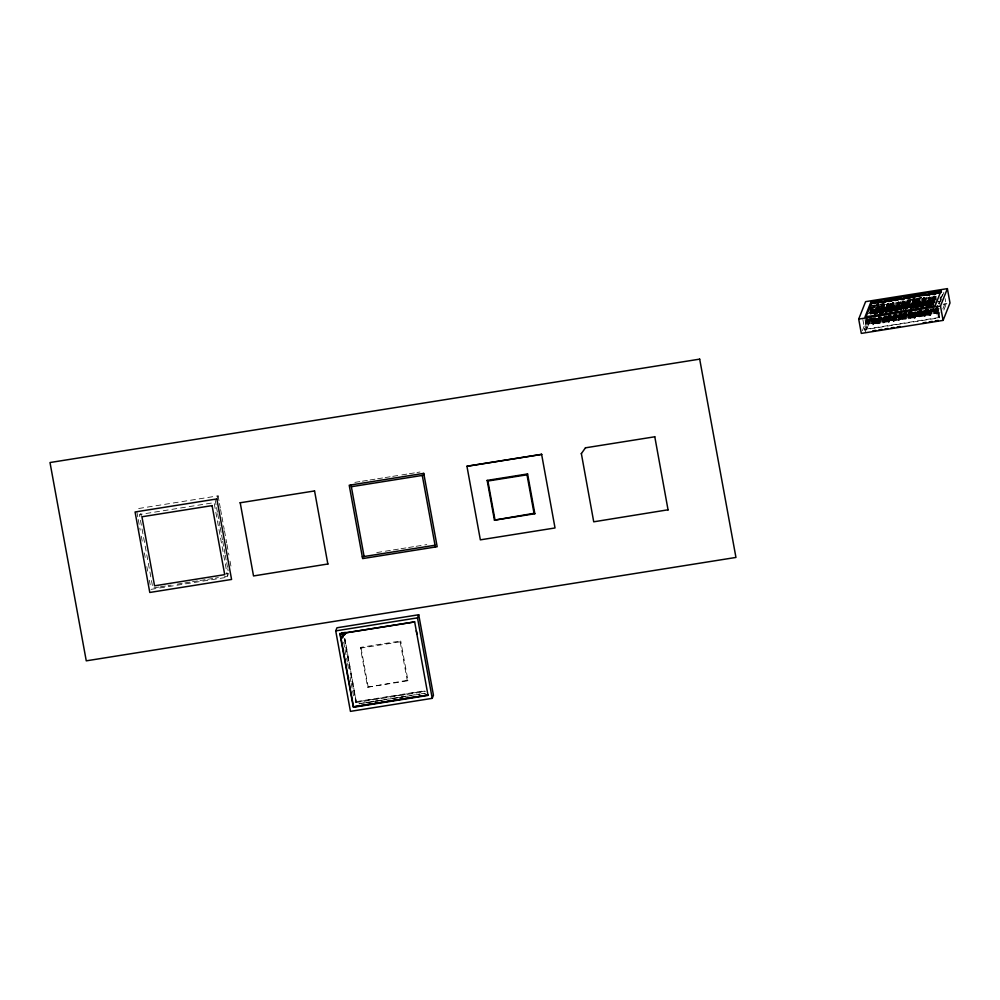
<?xml version="1.0" encoding="UTF-8"?>
<svg xmlns="http://www.w3.org/2000/svg" width="1000" height="1000" viewBox="0 0 1000 1000"><rect width="100%" height="100%" fill="white"/><g stroke="black" fill="none" stroke-linecap="round" stroke-linejoin="round"><path stroke-width="0.75" stroke-dasharray="5 3.75" d="M216.85 498.95L218.088 495.85L136.3 508.875M224.475 576.625L227.525 576.138L228.612 573.413L227.763 568.825M424.913 691.062L356.287 701.988L344.938 638.713M862.375 330.725L866.625 319.988M869.262 318.387L864.8 329.675L939.35 317.812L937.537 305.887M877.288 313.288L876.475 306.025L877.638 312.387L871.175 313.412L877.725 312.175L876.912 304.925L878.075 311.288L871.612 312.312L870.763 307.013M871.612 312.312L878.15 311.075L876.988 304.713M865.163 332.088L870.325 319.05M872.2 315.287L866.612 329.387L864.862 319.837M873.5 313.538L873.85 312.638M874.287 311.537L874.45 315.887M874.725 310.438L874.887 314.788M875.163 309.337L875.325 313.675L876.287 313.525L876.137 309.175M875.6 308.225L876.413 315.487M874.463 313.387L874.825 312.488M875.263 311.388L875.5 315.525M875.7 310.275L875.938 314.425M876.575 308.075L876.787 312.087M877.013 306.975L877.225 310.988M877.438 305.875L877.975 312.25M877.875 304.762L878.688 312.262M872.7 320.3L873.675 320.15M873.138 319.2L874.163 318.712L874.762 322.188M876.688 310.038L877.663 309.887M878.1 308.775L877.125 308.938M877.562 307.838L878.538 307.675M939.35 308.762L876.075 318.888L873.7 324.637L872.725 324.8L874.9 319.3M877.613 312.438L878.7 309.7L877.775 304.613M931.038 313.288L930.95 314.925L874.05 323.988L873.875 323.025L874.15 322.337L938.037 312.075L937.188 306.775M874.488 322.875L874.587 321.238L938.475 310.975L937.625 305.675M874.925 321.775L875.025 320.138L938.913 309.875M932.35 309.975L932.25 311.625L875.362 320.675L875.188 319.725L875.462 319.025L932.35 309.975L932.525 310.925M878.587 312.288L879.675 309.55L878.737 304.45M878.675 312.712L879.025 311.812L880.188 318.188M879.638 312.562L880 311.663M880.438 310.562L880.675 314.7M880.863 309.462L881.112 313.6M881.3 308.35L881.462 312.7M881.737 307.25L881.975 311.388M882.175 306.15L882.712 312.538M882.613 305.05L883.425 312.55M883.05 303.938L883.863 311.438L878.075 312.413M880.987 311.425L880.337 308.512L880.575 312.65M881.862 309.212L882.825 309.062M882.3 308.113L883.288 308.087L882.325 308.238M882.738 307.013L883.725 306.988L882.763 307.137M877.875 319.475L878.438 322.587M881.587 316.95L878.863 323.812L877.9 323.975L880.612 317.113M881.162 315.738L883.875 308.875L882.938 303.788M879.325 321.512L879.225 323.162M879.762 320.412L879.663 322.062M880.2 319.312L880.1 320.95M880.638 318.212L880.537 319.85M882.975 312.275L883.25 311.588M883.688 310.487L883.587 312.125M882.125 315.587L884.837 308.725L883.913 303.625M884.275 310.788L884.638 309.887L885.225 313.137M885.6 309.738L886.137 317.925M886.038 308.637L886.275 312.775M886.475 307.538L886.712 311.675M886.912 306.425L887.125 310.438M887.35 305.325L887.875 311.712M887.788 304.225L888.6 311.725M883.1 318.312L883.612 321.775M886.162 310.6L885.512 307.688L885.75 311.825M886.6 309.5L885.95 306.588L886.75 313.837M887.475 307.288L888.438 307.137L887.387 307.5M887.9 306.188L888.875 306.038L887.825 306.388M888 308.238L886.95 308.6M886.75 316.137L884.038 323L883.062 323.15L885.238 317.663M889.05 308.05L887.962 310.8L886.812 304.375L887.625 311.637M884.5 320.688L884.4 322.337L883.425 315.25M884.938 319.587L884.837 321.238L884.513 317.062M885.362 318.488L885.275 320.125L884.95 315.963M885.8 317.387L885.713 319.025L885.387 314.85M888.15 311.45L888.425 310.763M888.863 309.662L889.963 313.412M888.925 310.637L890.013 307.9L889.312 304.075M891.75 316L886.575 316.825L886.85 316.137M889.987 310.912L890.337 310.012M890.425 309.812L890.775 308.913L891.175 311.075M890.863 308.712L891.213 307.812L891.612 309.975M891.3 307.6L891.65 306.712L892.3 309.625M891.725 306.5L892.087 305.6L892.738 308.512M892.163 305.4L892.525 304.5L893.487 309.788M892.6 304.3L892.962 303.4L894.212 309.8M893.4 302.3L894.2 309.55L898.413 308.888L897.237 302.525M888.275 317.5L888.787 320.95M890.812 311.087L890.675 306.863L891.45 311.95M891.25 309.975L891.112 305.763L891.888 310.85M892.2 307.562L893.175 307.413M892.638 306.462L893.637 306.438M893.075 305.363L894.05 305.212M892.663 306.588L893.612 306.312M893.1 305.487L894.075 305.338M915.075 312.438L891.587 316.175L889.212 322.175L888.238 322.325L890.413 316.837M893.125 309.975L894.212 307.225M889.663 319.875L889.562 321.512M890.1 318.762L890 320.412M890.263 318.35L890.537 317.663M890.7 317.25L890.975 316.562M893.763 309.525L894.038 308.837M894.1 309.825L895.188 307.075L894.262 301.988M894.188 310.25L894.538 309.35L895.888 317.562M895.163 310.087L895.512 309.2M895.588 308.988L895.95 308.087L896.338 310.25M896.025 307.887L896.388 306.988L896.975 310.238M896.462 306.788L896.825 305.887L897.5 308.925M896.9 305.675L897.262 304.788L898.225 310.062M897.337 304.575L897.7 303.675L898.662 308.962M897.775 303.475L898.125 302.575L899.3 308.938M893.825 315.9L905.975 313.738M897.812 305.637L898.787 305.487M898.25 304.538L899.237 304.513L898.162 304.75M897.3 306.95L898.35 306.588M897.1 314.488L894.388 321.35L893.413 321.5L896.125 314.637M896.675 313.263L899.388 306.4M894.837 319.05L894.737 320.688M895.275 317.95L895.175 319.587M895.713 316.837L895.612 318.488M896.15 315.738L896.05 317.387M898.5 309.812L898.775 309.125M898.938 308.712L899.2 308.012M899.275 309L900.362 306.25L899.425 301.163M899.8 308.312L900.15 307.425M900.588 306.325L900.738 310.663M901.025 305.212L901.175 309.562M901.462 304.113L902.275 311.375M901.9 303.012L902.7 310.275M902.337 301.913L903.138 309.163M901.125 307.262L901.663 315.45L901.762 313.812M902.987 304.825L903.95 304.662M903.425 303.712L904.388 303.562M899.525 316.025L899.912 319.862L900.013 318.225M902.65 307.975L901.988 305.062L902.237 309.2M903.512 305.763L902.463 306.125M901.925 313.4L899.55 320.525L898.587 320.675L900.763 315.188M904.562 305.587L903.475 308.325L902.775 300.8L903.938 307.162M900.45 317.125L900.35 318.762L900.025 314.587M900.888 316.012L900.788 317.663L900.462 313.488M901.325 314.913L901.225 316.562L900.9 312.387M903.662 308.988L903.938 308.3M904.375 307.2L904.275 308.837L909.45 308.012M904.45 308.175L905.537 305.425L904.837 301.613M904.275 308.837L904.887 307.7M905.325 306.6L905.475 310.95M905.763 305.5L905.913 309.85M906.2 304.387L906.413 308.412M906.637 303.288L907.438 310.55M907.062 302.188L907.875 309.45M907.5 301.087L908.312 308.35M907.938 299.988L908.675 307.45L909.737 304.762M905.5 308.45L905.85 307.55M907.725 305.1L908.612 305.15M903.737 315.363L904.3 318.475M904.175 314.25L904.737 317.375M904.675 315.075L905.362 318.35L904.112 311.962M905.113 313.975L905.8 317.25L905.138 314.1M903.388 301.55L904.112 309.012L907.375 308.25M907.4 308.375L907.163 304.237L907.812 307.15M909.488 302.95L908.538 303.225L909.587 302.863M907.1 313.7L904.725 319.7L903.763 319.85L905.925 314.363M905.188 317.4L905.088 319.05M905.625 316.3L905.525 317.938M906.062 315.2L905.962 316.837M906.488 314.088L906.4 315.738M909.275 307.062L909.55 306.375M909.087 307.113L908.125 301.825L908.475 300.925L909.638 307.288L910.7 304.6L909.775 299.513M909.7 307.775L910.062 306.875M910.5 305.775L911.225 313.238M910.925 304.675L911.087 309.025M911.363 303.575L911.525 307.913M911.8 302.462L912.613 309.725M912.237 301.363L913.05 308.625M912.675 300.262L913.4 307.725M913.112 299.163L913.838 306.625M910.675 307.625L911.025 306.725M911.462 305.625L911.7 309.762M911.9 304.525L912.138 308.663M912.337 303.412L912.5 307.762M912.775 302.312L912.987 306.325M913.213 301.212L913.737 307.6M913.65 300.113L914.463 307.6M914.087 299L914.625 307.188L914.725 305.55M908.9 314.538L909.475 317.65M909.338 313.438L909.912 316.55M914.3 303.012L913.325 303.175M914.737 301.913L913.763 302.075M910.312 313.275L910.688 317.113L910.788 315.475M913.863 304.125L912.812 304.488M912.613 312.013L909.9 318.875L908.925 319.037L911.65 312.175M912.188 310.8L914.9 303.938L913.975 298.85M910.35 316.575L910.263 318.225L909.562 312.013M911.225 314.375L911.125 316.012L910.8 311.837M911.663 313.263L911.562 314.913L911.237 310.738M914.013 307.337L914.287 306.65M913.162 310.65L915.875 303.788L914.95 298.688M915.225 306.05L915.962 313.525M915.413 307.9L915.763 307M916.2 305.9L916.737 314.088L916.838 312.45M916.637 304.8L916.875 308.938M917.075 303.7L917.312 307.838M917.513 302.587L917.75 306.737M917.95 301.488L918.162 305.5M918.388 300.387L918.913 306.775M918.825 299.288L919.55 306.75M914.075 313.712L914.65 316.825M914.513 312.613L915.088 315.725M917.188 305.663L916.538 302.75L916.775 306.887M917.625 304.55L916.975 301.65L917.788 308.9M918.5 302.35L919.475 302.2M918.938 301.25L919.912 301.087M919.038 303.3L917.987 303.663M921.488 311.262L917.613 311.887L917.887 311.188L915.075 318.05L914.1 318.212L916.275 312.725M915.525 315.75L915.425 317.4L914.45 310.312M915.962 314.65L915.863 316.3L915.537 312.125M916.4 313.55L916.3 315.188L915.975 311.012M919.188 306.512L919.463 305.825M919.9 304.725L921 308.475M919.963 305.7L921.05 302.962L920.113 297.863M917.45 312.3L917.175 312.987L917 312.038L932.788 308.875L932.962 309.825M921.012 305.975L921.375 305.075M921.812 303.975L922.05 308.113M922.25 302.875L922.487 307.013M922.675 301.775L922.925 305.912M923.112 300.663L923.337 304.675M923.55 299.562L923.775 303.575M923.988 298.463L924.525 304.85M924.425 297.362L925.238 304.85M920.25 314.9L919.737 311.45L920.337 314.7L916.137 315.363M921.513 307.162L921.275 303.025L921.925 305.938M922.362 304.837L921.712 301.925L921.95 306.062M923.238 302.625L924.225 302.6M923.675 301.525L924.663 301.5L923.7 301.65M924.025 300.625L925.1 300.4L924.112 300.425M920.738 311.425L921.312 314.788M922.613 311.238L920.238 317.238L919.275 317.387L921.45 311.9M920.7 314.925L920.6 316.575M921.137 313.825L921.038 315.475M921.575 312.725L921.475 314.363M922.013 311.625L921.912 313.263M924.788 304.587L925.062 303.9M925.138 304.875L926.225 302.137L925.288 297.05M925.212 305.3L925.575 304.413L926.737 310.775M926.188 305.15L926.538 304.25M926.975 303.15L927.212 307.288M927.412 302.05L927.65 306.188M927.938 300.738L928.288 299.837L929.25 305.125M928.375 299.637L928.725 298.738L929.975 305.138M928.812 298.538L929.163 297.638L930.413 304.037M927.537 304.012L926.888 301.1L927.125 305.238M928.85 300.7L929.812 300.55L928.763 300.912M929.287 299.6L930.25 299.45M928.5 303.863L927.85 300.95L928.012 305.3M929.375 301.65L928.325 302.013M928.125 309.55L925.413 316.413L924.45 316.562L927.163 309.7M927.7 308.325L930.425 301.462M925.875 314.113L925.775 315.75L924.8 308.663M926.312 313L926.213 314.65L925.238 307.562M926.75 311.9L926.65 313.55L926.325 309.375M927.175 310.8L927.087 312.438L926.762 308.275M929.525 304.875L929.8 304.175M929.963 303.762L930.238 303.075M928.675 308.175L931.388 301.312L930.688 297.5M930.138 304.725L930.75 303.587L931.338 306.837M930.925 305.425L931.275 304.538M931.8 303.225L932.15 302.325M932.237 302.125L932.588 301.225L932.987 303.387M932.675 301.025L933.025 300.125L933.612 303.363L930.413 303.8L929.25 297.425M933.112 299.913L933.462 299.025L933.863 301.188M933.538 298.812L933.9 297.913L934.488 301.163L933.5 301.188M933.975 297.712L934.338 296.812L934.925 300.062L934.013 299.875M934.45 298.775L935.425 298.625M934.488 301.163L871.425 310.763M934.925 300.062L868.775 310.15M933.4 308.725L930.588 315.587L929.613 315.738L931.787 310.25M931.213 312.875L931.475 312.188M931.912 311.075L931.637 311.762L874.75 320.825M942.513 294.587L938.9 303.925L942.688 294.575M939.212 303.875L943.888 292.362M874.237 323.263L937.6 313.175L936.513 306.613M939.925 312.075L937.688 317.712L935.938 308.163M942.85 308.962L945.638 301.913M943.85 310.062L946.15 304.275L945.125 298.675M408.013 680.763L407.212 680.325L400.175 641.825L400.75 640.987L360.337 647.425L367.612 687.188L408.013 680.763L400.75 640.987M367.612 687.188L407.212 680.325M870.525 305.738L875.15 305.012M876.688 304.762L883.138 303.738L884.212 310.312M910.537 299.375L915.163 298.637M916.7 298.4L922.85 297.413M871.988 305.7L884.3 303.75M915.075 298.85L908.925 299.825L909.725 307.325M916.612 298.6L922.775 297.625M870.088 306.85L936.263 296.312M873.088 306.562L936.188 296.525M869.65 307.95L935.825 297.413M871.112 307.913L935.75 297.625M869.212 309.05L936.925 298.275M877.475 308.038L878.55 307.8M903.337 303.925L904.412 303.688M913.688 302.275L914.762 302.038M918.863 301.45L919.925 301.225M929.2 299.812L930.275 299.575M934.375 298.988L935.45 298.75L935.05 296.588M871.775 309.875L934.987 299.725M877.038 309.137L878.112 308.913M897.738 305.85L898.812 305.613M902.9 305.025L903.975 304.788M913.25 303.375L914.325 303.15M918.425 302.55L919.5 302.325M933.938 300.087L935.013 299.85L934.412 296.613M871.338 310.975L934.575 300.95M869.45 312.113L934.087 301.825M869.362 312.325L934.137 302.062L933.363 296.962L934.175 304.225M879.125 310.925L883.325 310.25L882.163 303.888M884.3 310.1L888.5 309.425L887.537 304.15M904.013 306.962L899.812 307.625L898.85 302.35M909.188 306.137L904.987 306.812L904.025 301.525M914.362 305.312L910.163 305.988L908.988 299.625M915.325 305.163L919.538 304.488L918.562 299.212M920.5 304.337L924.7 303.663L923.538 297.3M925.675 303.512L929.875 302.85L928.913 297.562M934.05 302.262L930.85 302.688L929.875 297.413M935.413 302.25L878.512 311.312L878.425 312.95M935.938 302.075L939.812 301.462M870.55 312.975L933.65 302.925M867.387 313.675L935.138 302.95M878.688 312.025L882.887 311.363L882.087 304.1L883.25 310.462M883.863 311.2L888.062 310.538L886.9 304.175M889.038 310.375L893.238 309.713L892.425 302.45L893.575 309.575M899.375 308.738L903.575 308.062M904.55 307.913L908.75 307.238M909.725 307.087L913.925 306.413M914.887 306.262L919.1 305.6L918.288 298.337L919.45 304.7M920.062 305.438L924.262 304.775L923.462 297.512L924.625 303.875M925.238 304.613L929.438 303.95L928.275 297.587M885.163 311.238L899.375 308.975L898.213 302.375M900.675 308.762L935.588 303.212M893.825 310.163L871.1 313.775L870.45 310.562M895.337 309.913L901.4 308.95M902.913 308.712L931.7 304.125M871.65 313.837L883.962 311.875M885.5 311.625L891.663 310.65M893.2 310.4L899.35 309.425M900.888 309.175L907.05 308.2M908.587 307.95L931.675 304.275M873.112 313.788L883.875 312.075M885.425 311.837L899.275 309.625M910.75 307.812L933.413 304.25M888.6 311.488L891.4 311.038M919.625 306.537L923.825 305.875L922.663 299.513L923.025 298.612L924.188 304.975L925.25 302.288L924.312 297.2M914.375 307.575L918.575 306.9M929.887 305.1L934.087 304.438M943.825 303.938L946.912 303.438M943.1 304.762L946.15 304.275M907.537 312.838L910.125 312.425M868.112 319.2L872.438 318.637M908.037 312.887L911.112 312.4M933.05 308.988L937.6 308.263L939.587 318.8M878.363 318.038L881.413 317.65M908.562 313.325L912.438 312.712M922.788 311.062L927.95 310.238M868.637 319.825L875.1 318.8L868.55 320.037M885.975 316.975L891.137 316.15M932.962 309.587L938.138 308.762M868.2 320.925L874.663 319.9M875.188 319.725L932.075 310.663M932.525 310.688L938.988 309.662M868.112 321.138L874.575 320.112M874.225 321L867.763 322.038L866.825 316.938M938.55 310.763L932.087 311.8L931.5 308.55M874.312 321.925L931.812 312.725M873.787 322.113L867.325 323.137L866.388 318.05M874.762 321.95L878.962 321.287L878.562 319.125M879.925 321.125L884.137 320.462L883.538 317.213M885.1 320.3L889.3 319.637L888.713 316.388L889.225 319.837M900.612 317.838L904.825 317.162M905.788 317.013L909.987 316.35M910.962 316.188L915.163 315.525M921.312 314.538L925.512 313.875L924.912 310.625M926.475 313.725L930.675 313.05L930.088 309.8M938.112 311.863L931.65 312.9L931.062 309.65M873.875 323.025L931.388 313.825M873.35 323.212L866.888 324.237L865.725 317.875M874.325 323.05L878.525 322.388M879.5 322.238L883.7 321.562M884.663 321.413L888.863 320.737M889.837 320.588L894.038 319.913M899.212 319.088L895.013 319.762L894.05 314.475M900.188 318.938L904.388 318.275M905.35 318.113L909.562 317.45M910.525 317.288L914.725 316.625M915.7 316.475L919.9 315.8M920.875 315.65L925.075 314.975M926.038 314.825L930.25 314.15M937.675 312.975L931.213 314L930.638 309.988M939.5 317.425L866.762 329L865.025 319.45M354.875 482.388L360.938 481.425M362.45 481.175L368.512 480.213M370.025 479.975L376.087 479.012M377.6 478.762L383.663 477.8M385.175 477.562L391.238 476.6M392.75 476.35L400.325 475.15M401.85 474.913L407.912 473.938M409.425 473.7L415.487 472.738M417 472.5L420.025 472.013M225.562 573.9L228.612 573.413M158.95 587.062L152.85 588.025L139.412 514.538L214.088 502.65L227.525 576.138M160.475 586.812L166.575 585.85M168.1 585.6L171.137 585.112M177.237 584.15L183.337 583.175M184.862 582.938L190.95 581.962M192.475 581.725L198.575 580.75M200.1 580.513L206.188 579.538M207.712 579.3L213.812 578.325M215.338 578.088L218.388 577.6M376.763 552.575L391.912 550.163M393.425 549.913L399.487 548.95M401 548.713L407.062 547.75M408.587 547.5L414.637 546.538M416.163 546.3L426.763 544.612M151.025 589.362L228.175 577.087M360.337 647.425L361.062 648.05L400.175 641.825M356.438 701.612L425.062 690.688M355.625 702.613L425.325 691.525M359.125 703.662L365.188 702.7M366.712 702.45L419.812 694M421.325 693.763L424.363 693.275M359.012 703.85L362.1 703.312M363.612 703.075L425.65 693.3M368.438 702.513L386.625 699.613M392.688 698.65L398.75 697.688M400.262 697.45L406.325 696.488M940.362 296.887L941.137 300.5M940.013 297.787L940.387 300.538M939.362 301.262L939.837 303.812M939.287 301.475L939.75 304.012M938.7 301.087L939.163 303.637M935.863 296.675L936.562 300.487M936.875 305.712L938.037 312.075M934.775 295.712L935.362 299.375M936.438 306.812L937.6 313.175M934.087 296.737L935.05 302.025M934.762 301.15L933.8 295.863L934.613 303.125M933.7 303.163L932.925 298.075L933.737 305.325M933.263 304.262L932.487 299.175L933.3 306.438M932.825 305.363L932.05 300.275L932.3 304.413M932.95 308.463L933.125 309.413M932.212 304.625L931.612 301.375L931.862 305.525M932.513 309.562L932.688 310.512L875.8 319.575L875.625 318.612L880.8 317.8L880.975 318.75M931.775 305.725L931.188 302.488L931.425 306.625M929.6 296.537L930.763 302.9M931.612 309.837L932.087 312.038M928.825 297.775L929.975 304.9M930.975 309.862L931.65 313.137M930.725 309.788L931.112 311.95M929.338 304.913L928.188 297.787L929 305.05M929.963 307.838L931.213 314.237M930 310.012L930.6 313.263M928.925 305.262L927.763 298.9L928.562 306.15M929.65 310.5L930.588 315.587M929.575 311.112L930.163 314.363M928.288 305.275L927.325 300L928.125 307.262M928.45 309.375L929.613 315.738M927.038 305.45L926.45 302.2L926.688 306.35M926.6 306.55L926.012 303.312L926.25 307.45M924.513 297.15L925.588 303.725M925.987 309.5L926.388 311.663M925.713 308.625L926.3 311.875M925.35 309.525L925.95 312.775M925.275 309.738L925.863 312.975M924.837 310.837L925.425 314.088M923.75 306.075L922.588 299.713L923.388 306.975M924.488 311.312L925.413 316.413M924.4 311.938L924.987 315.188M923.112 306.1L922.15 300.825L922.962 308.075M923.512 311.475L924.45 316.562M921.438 307.375L920.837 304.125L921.075 308.275M922.175 311.212L922.35 312.162M921.587 309.088L922.188 312.575M919.25 298.175L920.425 304.55M919.375 299.3L920.075 303.113L918.988 305.863L917.85 299.438L917.5 300.338L918.662 306.7M921.15 310.2L921.75 313.675M918.9 299.075L920.062 305.675M920.537 309.45L921.125 312.7M920.375 311.438L920.775 313.6M920.1 310.562L920.688 313.8M919.625 309.488L920.875 315.887M918.375 305.825L917.412 300.538L918.225 307.8M919.075 310.863L920.238 317.238M918.85 310.725L919.812 316.012M918.112 311.025L919.275 317.387M916.7 307.1L916.1 303.85L916.338 307.987M917.438 310.925L917.613 311.887M916.263 308.2L915.662 304.95L915.825 309.3M914.163 298.8L915.25 305.363M913.2 298.95L914.275 305.525M914.925 311.375L915.525 314.625M914.137 312.962L915.075 318.05M913.175 313.125L914.1 318.212M911.162 310.95L911.75 314.188M908.8 299.675L910.075 306.188M910.725 312.05L911.312 315.287M910.188 311.1L910.788 314.35M908.025 299.775L909.1 306.35M909.712 310.038L910.875 316.4M909 307.312L908.037 302.038L908.2 306.388L907.6 303.137L907.25 304.037L907.837 307.275M909.837 312L910.35 315.45M909.275 311.137L910.45 317.5M908.737 312.512L909.9 318.875M907.325 308.587L906.725 305.338L906.963 309.488M908 313.938L908.925 319.037M906.688 308.612L906.287 306.45L906.525 310.587M906.663 313.675L906.838 314.637M906.075 311.562L906.663 315.05M905.987 311.762L906.587 315.012M903.737 300.65L904.9 307.013M905.638 312.663L906.225 316.15M905.55 312.875L906.15 316.112M905.025 311.925L905.612 315.163M904.025 309.225L902.862 302.863L903.475 309.037M904.587 313.025L905.175 316.275M903.4 309.237L902.425 303.962L902.663 308.1M903.562 313.337L904.725 319.7M901.95 308.325L901.562 306.163L901.8 310.312M902.588 313.488L903.763 319.85M900.812 312.587L901.413 315.837M898.562 301.475L899.737 307.838M900.375 313.7L900.975 316.938M899.85 312.75L900.438 315.988M897.875 302.5L898.838 307.787L894.638 308.45L893.475 302.087M897.8 302.712L898.737 308.75M899.938 314.8L900.537 318.038M899.412 313.85L900 317.1M898.3 309.862L897.163 302.725L897.975 309.988M898.938 312.787L900.1 319.15M899.05 314.75L899.65 317.987L895.45 318.663L894.675 313.575M898.975 314.95L899.562 318.2M897.887 310.2L896.725 303.837L897.537 311.087M898.625 315.438L899.55 320.525M898.538 316.05L899.125 319.3M897.25 310.212L896.287 304.938L897.1 312.2M897.65 315.587L898.587 320.675M896.625 311.125L895.85 306.038L896.087 310.175M896.188 312.238L895.413 307.137L895.65 311.288M896.587 314.637L896.762 315.587M896.312 315.325L896.488 316.275M895.575 311.488L894.975 308.25L895.212 312.387M895.725 313.212L896.325 316.45M895.65 313.412L896.325 316.688M893.288 302.137L894.562 308.663M895.212 314.513L895.888 317.8M892.513 302.25L893.675 308.612L889.475 309.275L888.5 304M894.2 312.5L895.45 318.9M894.325 314.462L894.912 317.712M893.15 309.913L891.988 303.55L892.8 310.812M893.763 313.6L895.013 320M893.888 315.562L894.475 318.812L890.275 319.488L889.5 314.387M893.8 315.775L894.4 319.025M892.513 309.938L891.55 304.662L892.362 311.913M893.45 316.262L894.388 321.35M893.363 316.875L893.962 320.125M892.487 316.413L893.413 321.5M891.012 313.05L890.238 307.962L890.487 312.113M890.4 312.312L889.8 309.075L890.05 313.212M890.55 314.037L891.15 317.275M890.475 314.237L891.15 317.512M888.225 303.125L889.388 309.488M890.113 315.138L890.713 318.375M890.037 315.338L890.713 318.612M887.875 304.012L889.038 310.613M887.25 303.275L888.413 309.637M889.6 316.45L890.275 319.725M889.35 316.375L889.737 318.538M889.062 315.5L889.663 318.738M888.587 314.425L889.837 320.825M887.35 310.763L886.375 305.475L887.188 312.738M888.05 315.812L889.212 322.175M887.075 315.963L888.238 322.325M885.662 312.038L885.075 308.788L885.312 312.925M886.4 315.863L886.575 316.825M884.325 315.212L884.925 318.463M884.175 317.188L884.575 319.363M883.9 316.325L884.488 319.562M882.812 311.562L881.65 305.2L882.45 312.462M883.462 317.425L884.05 320.662M882.375 312.663L881.213 306.3L882.013 313.562M883.112 317.9L884.038 323M881.737 312.688L880.775 307.413L881.575 314.662M882.138 318.062L883.062 323.15M880.487 312.863L879.9 309.613L880.138 313.75M881.075 317.1L881.25 318.062M880.05 313.962L879.463 310.712L879.7 314.862M880.212 315.675L880.812 319.163M877.962 304.562L879.038 311.125M879.775 316.775L880.375 320.262M879.163 316.038L879.75 319.288M878.688 314.975L879.938 321.362M879 318.012L879.4 320.175M878.725 317.137L879.312 320.387M878.25 316.075L879.5 322.475M878.288 318.25L878.875 321.488M877 312.413L876.038 307.125L876.85 314.387M877.938 318.725L878.863 323.812M876.963 318.875L877.9 323.975M875.037 316.5L875.638 319.988M874.6 317.6L875.2 321.087M871.513 307.062L872.75 313.875M873.825 318.837L874.137 321.213L867.675 322.238L866.75 317.15M873.075 316.9L874.325 323.3M873.2 318.863L873.713 322.312L867.237 323.338L866.075 316.975M872.525 318.275L873.7 324.637M872.763 319.962L873.275 323.413L866.8 324.45L865.638 318.087M870.325 308.113L871.175 313.412M870.45 311.438L870.938 314.163M870.037 310.7L870.812 314.312M871.562 318.438L872.725 324.8M862.862 319.488L864.912 330.688M361.062 648.05L368.1 686.55M344.787 639.087L356.287 701.988M344.225 638.6L355.925 702.562M343.675 642.188L344.8 648.275M345.075 649.8L347.3 661.988M347.575 663.512L348.975 671.125M350.087 677.225L350.925 681.787M351.2 683.312L352.312 689.4M352.587 690.925L353.988 698.538M218.088 495.85L219.188 501.925M219.475 503.45L220.3 508M220.575 509.525L221.688 515.6M221.975 517.112L224.188 529.263M224.475 530.788L226.688 542.938M226.975 544.45L228.912 555.087M230.025 561.163L231.412 568.75M215.162 499.925L216.287 506.05M216.562 507.575L217.4 512.163M217.688 513.7L218.8 519.825M219.088 521.35L219.925 525.95M220.2 527.475L221.325 533.6M221.612 535.138L222.45 539.725M222.725 541.263L223.85 547.388M224.125 548.913L224.963 553.513M225.25 555.037L226.363 561.163M226.65 562.7L227.488 567.288M140.775 513.337L141.337 516.4M136.85 511.912L137.963 517.987M138.238 519.5L140.188 530.138M141.3 536.213L142.688 543.8M144.35 552.913L145.188 557.475M146.85 566.587L147.688 571.138M149.35 580.25L150.188 584.812M908.162 304L909.15 303.962L908.175 304.125M912.1 312.162L912 313.812L912.1 312.162M927.613 309.7L927.525 311.337L927.613 309.7"/><path stroke-width="1.5" d="M327.925 563.987L253.525 575.95L240.188 502.638M327.863 564.125L314.538 490.812M335.725 630.875L336.95 627.775L418.725 614.75L433.45 695.25L432.225 698.35L350.438 711.363L335.725 630.875L417.5 617.863L418.725 614.75M341.125 638.763L345.438 632.65L341.125 638.763L353.525 706.875L428.2 694.987M353.525 706.875L358.2 705.925M466.95 466.262L541.625 454.375L466.95 466.262L480.35 539.85L555.025 527.962L541.625 454.375M414.613 621.638L428.025 695.413L353.35 707.3L339.913 633.812L414.588 621.925L345.363 632.85M427.925 695.013L424.963 695.3M668.15 509.775L593.725 521.812L581.35 453.525M581.275 453.725L585.588 447.612M668.075 509.975L654.762 436.6M858.7 319.088L865.6 301.65L947.387 288.637L950 302.95L943.1 320.387L861.312 333.4L858.7 319.088L940.475 306.075L947.387 288.637M870.925 301.962L865 316.925L935.15 305.763L941.075 290.8L870.925 301.962L871.237 303.688L865.863 317.275M534.85 513.737L534.038 513.3L527 474.8L527.575 473.963L487.163 480.4L494.438 520.163L534.85 513.737L527.575 473.963M494.438 520.163L534.038 513.3M870.825 303.3L881.45 301.6M884.412 301.137L901.175 298.463M904.212 297.987L925.55 294.587M928.487 294.113L939.262 292.4M871.237 303.688L939.862 292.762M877.537 303.337L878.512 303.175M882.712 302.512L885.863 301.962M888.9 301.488L891.925 301M894.963 300.512L897.987 300.038M901.012 299.55L904.362 299.062M907.075 298.587L910.113 298.1M913.737 297.575L914.712 297.425M926.775 295.45L929.812 294.975M932.837 294.488L935.863 294M872.788 330.875L875.837 330.387M878.888 329.9L881.938 329.412M884.975 328.925L888.025 328.45M891.075 327.962L894.125 327.475M897.175 326.987L900.212 326.5M923.075 322.863L926.125 322.375M929.175 321.9L932.225 321.413M935.263 320.925L938.312 320.438M240.138 502.775L314.488 490.95M585.513 447.812L654.688 436.8M351.35 486.712L424.075 475.138M487.163 480.4L487.887 481.025L527 474.8M362.3 556.812L435.037 545.237M341.65 633.038L344.688 632.562M341.613 633.138L346.175 632.413M342.337 634.825L345.363 634.35M361.238 705.45L371.863 703.75M374.888 703.275L377.925 702.788M380.962 702.3L384 701.825M387.025 701.338L390.062 700.85M393.1 700.375L396.138 699.887M399.162 699.412L402.2 698.925M405.238 698.438L415.863 696.75M418.888 696.263L421.925 695.788M941.075 290.8L941.388 292.512M940.475 306.075L943.1 320.387M487.887 481.025L494.925 519.525M422.275 475.425L435.363 547.013M417.5 617.863L432.225 698.35M416.287 630.788L417.013 633.913M351.025 484.938L364.113 556.525M342.013 633.05L342.85 637.612M340.125 633.288L340.925 637.975M699.688 359.137L50 462.537L86.263 660.837L735.95 557.438L699.688 359.137M216.85 498.95L135.075 511.975L149.787 592.463L231.575 579.45L216.85 498.95M212.087 505.613L141.938 516.775L154.562 585.812L224.713 574.65L212.087 505.613M423.75 473.363L349.212 485.225L362.638 558.587L437.175 546.725L423.75 473.363"/></g></svg>
